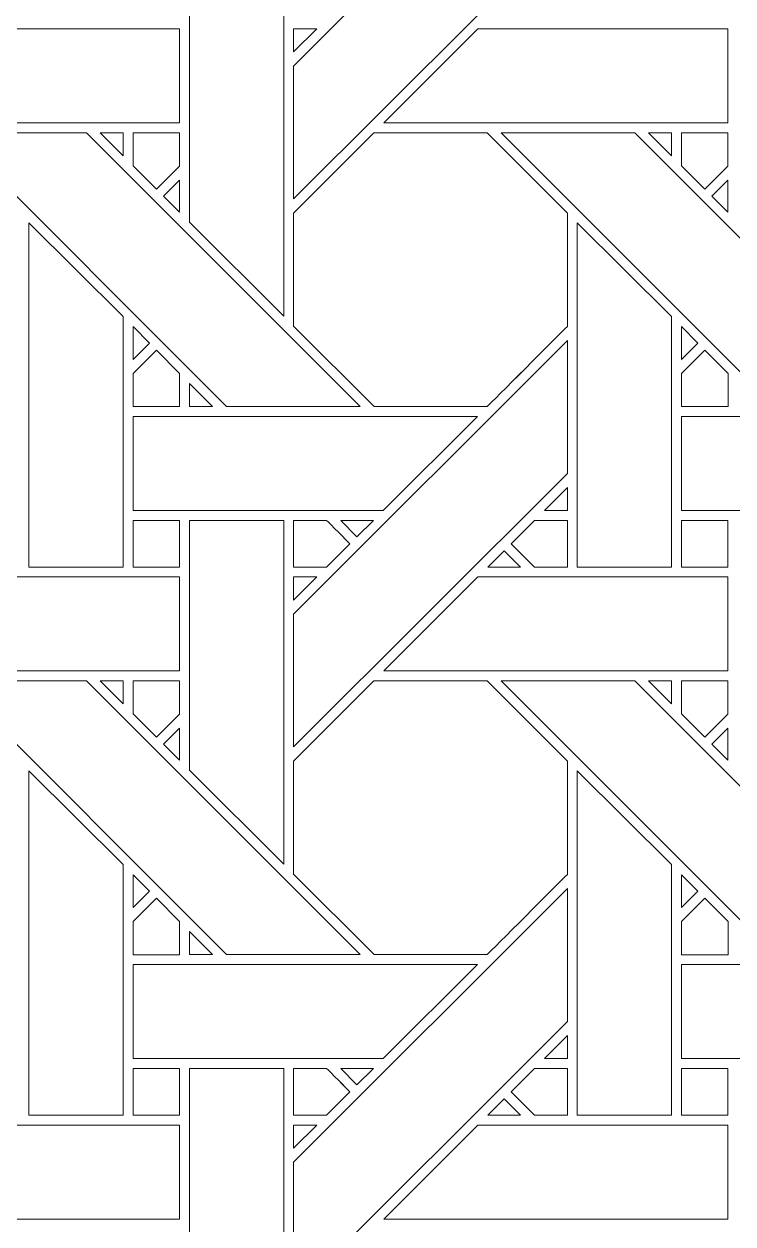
# Model space of a CAD drawing. Header units: inches. Extents: x 3.4 to 21.4, y 4.6 to 13.6.
# Drawn here: x 14.526 to 15.752, y 9.34 to 11.417 of the extents above; entities that cross this region are included whole.
import ezdxf

# ---------------------------------------------------------------- set-up
doc = ezdxf.new("R2010")
doc.units = ezdxf.units.IN
doc.header["$MEASUREMENT"] = 0
doc.layers.add('Design', color=7, linetype='Continuous', lineweight=0)

msp = doc.modelspace()

# ---------------------------------------------------------------- linework, layer by layer
at = {"layer": 'Design'}
for points, knots in [([(3.3829, 13.5948), (3.3829, 13.5948), (3.3829, 4.5948), (3.3829, 4.5948), (3.3829, 4.5948), (21.3829, 4.5948), (21.3829, 4.5948), (21.3829, 4.5948), (21.3829, 13.5948), (21.3829, 13.5948), (21.3829, 13.5948), (3.3829, 13.5948), (3.3829, 13.5948)], [0, 0, 0, 0, 1, 1, 1, 2, 2, 2, 3, 3, 3, 4, 4, 4, 4]), ([(3.8379, 13.1448), (3.8379, 13.1448), (3.8379, 5.0448), (3.8379, 5.0448), (3.8379, 5.0448), (20.9329, 5.0448), (20.9329, 5.0448), (20.9329, 5.0448), (20.9329, 13.1448), (20.9329, 13.1448), (20.9329, 13.1448), (3.8379, 13.1448), (3.8379, 13.1448)], [0, 0, 0, 0, 1, 1, 1, 2, 2, 2, 3, 3, 3, 4, 4, 4, 4]), ([(15.4659, 11.5878), (15.4659, 11.5878), (14.9922, 11.1142), (14.9922, 11.1142), (14.9922, 11.1142), (14.9922, 11.3443), (14.9922, 11.3443), (14.9922, 11.3443), (15.4659, 11.8179), (15.4659, 11.8179), (15.4659, 11.8179), (15.4659, 11.5878), (15.4659, 11.5878)], [0, 0, 0, 0, 1, 1, 1, 2, 2, 2, 3, 3, 3, 4, 4, 4, 4]), ([(14.8122, 11.0742), (14.8122, 11.0742), (14.8122, 11.5064), (14.8122, 11.5064), (14.8122, 11.5064), (14.9751, 11.5064), (14.9751, 11.5064), (14.9751, 11.5064), (14.9751, 10.9113), (14.9751, 10.9113), (14.9751, 10.9113), (14.8122, 11.0742), (14.8122, 11.0742)], [0, 0, 0, 0, 1, 1, 1, 2, 2, 2, 3, 3, 3, 4, 4, 4, 4]), ([(14.7946, 11.4085), (14.7946, 11.4085), (14.7946, 11.2457), (14.7946, 11.2457), (14.7946, 11.2457), (14.1993, 11.2457), (14.1993, 11.2457), (14.1993, 11.2457), (14.3622, 11.4085), (14.3622, 11.4085), (14.3622, 11.4085), (14.7946, 11.4085), (14.7946, 11.4085)], [0, 0, 0, 0, 1, 1, 1, 2, 2, 2, 3, 3, 3, 4, 4, 4, 4]), ([(15.0321, 11.4085), (15.0321, 11.4085), (14.9922, 11.3687), (14.9922, 11.3687), (14.9922, 11.3687), (14.9922, 11.4085), (14.9922, 11.4085), (14.9922, 11.4085), (15.0321, 11.4085), (15.0321, 11.4085)], [0, 0, 0, 0, 1, 1, 1, 2, 2, 2, 3, 3, 3, 3]), ([(15.7434, 11.4085), (15.7434, 11.4085), (15.7434, 11.2457), (15.7434, 11.2457), (15.7434, 11.2457), (15.1481, 11.2457), (15.1481, 11.2457), (15.1481, 11.2457), (15.3109, 11.4085), (15.3109, 11.4085), (15.3109, 11.4085), (15.7434, 11.4085), (15.7434, 11.4085)], [0, 0, 0, 0, 1, 1, 1, 2, 2, 2, 3, 3, 3, 4, 4, 4, 4]), ([(15.1072, 10.7549), (15.1072, 10.7549), (14.8762, 10.7549), (14.8762, 10.7549), (14.8762, 10.7549), (14.4026, 11.2285), (14.4026, 11.2285), (14.4026, 11.2285), (14.6336, 11.2285), (14.6336, 11.2285), (14.6336, 11.2285), (15.1072, 10.7549), (15.1072, 10.7549)], [0, 0, 0, 0, 1, 1, 1, 2, 2, 2, 3, 3, 3, 4, 4, 4, 4]), ([(14.6577, 11.2285), (14.6577, 11.2285), (14.6972, 11.2285), (14.6972, 11.2285), (14.6972, 11.2285), (14.6972, 11.1887), (14.6972, 11.1887), (14.6972, 11.1887), (14.6577, 11.2285), (14.6577, 11.2285)], [0, 0, 0, 0, 1, 1, 1, 2, 2, 2, 3, 3, 3, 3]), ([(14.7946, 11.2286), (14.7946, 11.2286), (14.7946, 11.171), (14.7946, 11.171), (14.7946, 11.171), (14.7547, 11.131), (14.7547, 11.131), (14.7547, 11.131), (14.7144, 11.1714), (14.7144, 11.1714), (14.7144, 11.1714), (14.7144, 11.2286), (14.7144, 11.2286), (14.7144, 11.2286), (14.7946, 11.2286), (14.7946, 11.2286)], [0, 0, 0, 0, 1, 1, 1, 2, 2, 2, 3, 3, 3, 4, 4, 4, 5, 5, 5, 5]), ([(14.7547, 11.131), (14.7547, 11.131), (14.7144, 11.1714), (14.7144, 11.1714), (14.7144, 11.1714), (14.7144, 11.2286), (14.7144, 11.2286), (14.7144, 11.2286), (14.7946, 11.2286), (14.7946, 11.2286), (14.7946, 11.2286), (14.7946, 11.171), (14.7946, 11.171), (14.7946, 11.171), (14.7547, 11.131), (14.7547, 11.131)], [0, 0, 0, 0, 1, 1, 1, 2, 2, 2, 3, 3, 3, 4, 4, 4, 5, 5, 5, 5]), ([(15.1309, 11.2285), (15.1309, 11.2285), (15.3271, 11.2285), (15.3271, 11.2285), (15.3271, 11.2285), (15.4659, 11.0898), (15.4659, 11.0898), (15.4659, 11.0898), (15.4659, 10.8936), (15.4659, 10.8936), (15.4481, 10.8757), (15.3362, 10.7639), (15.3272, 10.7549), (15.3272, 10.7549), (15.1315, 10.7549), (15.1315, 10.7549), (15.1315, 10.7549), (14.9922, 10.8942), (14.9922, 10.8942), (14.9922, 10.8942), (14.9922, 11.0898), (14.9922, 11.0898), (14.9922, 11.0898), (15.1309, 11.2285), (15.1309, 11.2285)], [0, 0, 0, 0, 1, 1, 1, 2, 2, 2, 3, 3, 3, 4, 4, 4, 5, 5, 5, 6, 6, 6, 7, 7, 7, 8, 8, 8, 8]), ([(15.4659, 11.0898), (15.4659, 11.0898), (15.4659, 10.8936), (15.4659, 10.8936), (15.448, 10.8756), (15.3361, 10.7639), (15.3272, 10.7549), (15.3272, 10.7549), (15.1315, 10.7549), (15.1315, 10.7549), (15.1315, 10.7549), (14.9922, 10.8942), (14.9922, 10.8942), (14.9922, 10.8942), (14.9922, 11.0898), (14.9922, 11.0898), (14.9922, 11.0898), (15.1309, 11.2285), (15.1309, 11.2285), (15.1309, 11.2285), (15.3271, 11.2285), (15.3271, 11.2285), (15.3271, 11.2285), (15.4659, 11.0898), (15.4659, 11.0898)], [0, 0, 0, 0, 1, 1, 1, 2, 2, 2, 3, 3, 3, 4, 4, 4, 5, 5, 5, 6, 6, 6, 7, 7, 7, 8, 8, 8, 8]), ([(16.056, 10.7549), (16.056, 10.7549), (15.8249, 10.7549), (15.8249, 10.7549), (15.8249, 10.7549), (15.3514, 11.2285), (15.3514, 11.2285), (15.3514, 11.2285), (15.5823, 11.2285), (15.5823, 11.2285), (15.5823, 11.2285), (16.056, 10.7549), (16.056, 10.7549)], [0, 0, 0, 0, 1, 1, 1, 2, 2, 2, 3, 3, 3, 4, 4, 4, 4]), ([(15.6064, 11.2285), (15.6064, 11.2285), (15.6459, 11.2285), (15.6459, 11.2285), (15.6459, 11.2285), (15.6459, 11.1887), (15.6459, 11.1887), (15.6459, 11.1887), (15.6064, 11.2285), (15.6064, 11.2285)], [0, 0, 0, 0, 1, 1, 1, 2, 2, 2, 3, 3, 3, 3]), ([(15.7434, 11.2286), (15.7434, 11.2286), (15.7434, 11.171), (15.7434, 11.171), (15.7434, 11.171), (15.7034, 11.131), (15.7034, 11.131), (15.7034, 11.131), (15.6631, 11.1714), (15.6631, 11.1714), (15.6631, 11.1714), (15.6631, 11.2286), (15.6631, 11.2286), (15.6631, 11.2286), (15.7434, 11.2286), (15.7434, 11.2286)], [0, 0, 0, 0, 1, 1, 1, 2, 2, 2, 3, 3, 3, 4, 4, 4, 5, 5, 5, 5]), ([(15.7034, 11.131), (15.7034, 11.131), (15.6631, 11.1714), (15.6631, 11.1714), (15.6631, 11.1714), (15.6631, 11.2286), (15.6631, 11.2286), (15.6631, 11.2286), (15.7434, 11.2286), (15.7434, 11.2286), (15.7434, 11.2286), (15.7434, 11.171), (15.7434, 11.171), (15.7434, 11.171), (15.7034, 11.131), (15.7034, 11.131)], [0, 0, 0, 0, 1, 1, 1, 2, 2, 2, 3, 3, 3, 4, 4, 4, 5, 5, 5, 5]), ([(14.7946, 11.1467), (14.7946, 11.1467), (14.7946, 11.0915), (14.7946, 11.0915), (14.7946, 11.0915), (14.7669, 11.1189), (14.7669, 11.1189), (14.7669, 11.1189), (14.7946, 11.1467), (14.7946, 11.1467)], [0, 0, 0, 0, 1, 1, 1, 2, 2, 2, 3, 3, 3, 3]), ([(15.7434, 11.1467), (15.7434, 11.1467), (15.7434, 11.0915), (15.7434, 11.0915), (15.7434, 11.0915), (15.7156, 11.1189), (15.7156, 11.1189), (15.7156, 11.1189), (15.7434, 11.1467), (15.7434, 11.1467)], [0, 0, 0, 0, 1, 1, 1, 2, 2, 2, 3, 3, 3, 3]), ([(14.5343, 10.4769), (14.5343, 10.4769), (14.5343, 11.0727), (14.5343, 11.0727), (14.5343, 11.0727), (14.6971, 10.9106), (14.6971, 10.9106), (14.6971, 10.9106), (14.6971, 10.4769), (14.6971, 10.4769), (14.6971, 10.4769), (14.5343, 10.4769), (14.5343, 10.4769)], [0, 0, 0, 0, 1, 1, 1, 2, 2, 2, 3, 3, 3, 4, 4, 4, 4]), ([(15.483, 10.4769), (15.483, 10.4769), (15.483, 11.0727), (15.483, 11.0727), (15.483, 11.0727), (15.6458, 10.9106), (15.6458, 10.9106), (15.6458, 10.9106), (15.6458, 10.4769), (15.6458, 10.4769), (15.6458, 10.4769), (15.483, 10.4769), (15.483, 10.4769)], [0, 0, 0, 0, 1, 1, 1, 2, 2, 2, 3, 3, 3, 4, 4, 4, 4]), ([(14.7144, 10.8363), (14.7144, 10.8363), (14.7144, 10.8931), (14.7144, 10.8931), (14.7144, 10.8931), (14.7426, 10.8645), (14.7426, 10.8645), (14.7426, 10.8645), (14.7144, 10.8363), (14.7144, 10.8363)], [0, 0, 0, 0, 1, 1, 1, 2, 2, 2, 3, 3, 3, 3]), ([(15.6631, 10.8363), (15.6631, 10.8363), (15.6631, 10.8931), (15.6631, 10.8931), (15.6631, 10.8931), (15.6913, 10.8645), (15.6913, 10.8645), (15.6913, 10.8645), (15.6631, 10.8363), (15.6631, 10.8363)], [0, 0, 0, 0, 1, 1, 1, 2, 2, 2, 3, 3, 3, 3]), ([(15.4659, 10.6391), (15.4659, 10.6391), (14.9922, 10.1655), (14.9922, 10.1655), (14.9922, 10.1655), (14.9922, 10.3956), (14.9922, 10.3956), (14.9922, 10.3956), (15.4659, 10.8692), (15.4659, 10.8692), (15.4659, 10.8692), (15.4659, 10.6391), (15.4659, 10.6391)], [0, 0, 0, 0, 1, 1, 1, 2, 2, 2, 3, 3, 3, 4, 4, 4, 4]), ([(14.7144, 10.7547), (14.7144, 10.7547), (14.7144, 10.812), (14.7144, 10.812), (14.7144, 10.812), (14.7547, 10.8523), (14.7547, 10.8523), (14.7547, 10.8523), (14.795, 10.812), (14.795, 10.812), (14.795, 10.812), (14.795, 10.7547), (14.795, 10.7547), (14.795, 10.7547), (14.7144, 10.7547), (14.7144, 10.7547)], [0, 0, 0, 0, 1, 1, 1, 2, 2, 2, 3, 3, 3, 4, 4, 4, 5, 5, 5, 5]), ([(14.7547, 10.8523), (14.7547, 10.8523), (14.795, 10.812), (14.795, 10.812), (14.795, 10.812), (14.795, 10.7547), (14.795, 10.7547), (14.795, 10.7547), (14.7144, 10.7547), (14.7144, 10.7547), (14.7144, 10.7547), (14.7144, 10.812), (14.7144, 10.812), (14.7144, 10.812), (14.7547, 10.8523), (14.7547, 10.8523)], [0, 0, 0, 0, 1, 1, 1, 2, 2, 2, 3, 3, 3, 4, 4, 4, 5, 5, 5, 5]), ([(15.6631, 10.7547), (15.6631, 10.7547), (15.6631, 10.812), (15.6631, 10.812), (15.6631, 10.812), (15.7034, 10.8523), (15.7034, 10.8523), (15.7034, 10.8523), (15.7438, 10.812), (15.7438, 10.812), (15.7438, 10.812), (15.7438, 10.7547), (15.7438, 10.7547), (15.7438, 10.7547), (15.6631, 10.7547), (15.6631, 10.7547)], [0, 0, 0, 0, 1, 1, 1, 2, 2, 2, 3, 3, 3, 4, 4, 4, 5, 5, 5, 5]), ([(15.7034, 10.8523), (15.7034, 10.8523), (15.7438, 10.812), (15.7438, 10.812), (15.7438, 10.812), (15.7438, 10.7547), (15.7438, 10.7547), (15.7438, 10.7547), (15.6631, 10.7547), (15.6631, 10.7547), (15.6631, 10.7547), (15.6631, 10.812), (15.6631, 10.812), (15.6631, 10.812), (15.7034, 10.8523), (15.7034, 10.8523)], [0, 0, 0, 0, 1, 1, 1, 2, 2, 2, 3, 3, 3, 4, 4, 4, 5, 5, 5, 5]), ([(14.8123, 10.7549), (14.8123, 10.7549), (14.8123, 10.7947), (14.8123, 10.7947), (14.8123, 10.7947), (14.852, 10.7549), (14.852, 10.7549), (14.852, 10.7549), (14.8123, 10.7549), (14.8123, 10.7549)], [0, 0, 0, 0, 1, 1, 1, 2, 2, 2, 3, 3, 3, 3]), ([(15.3101, 10.7376), (15.3101, 10.7376), (15.1473, 10.5749), (15.1473, 10.5749), (15.1473, 10.5749), (14.7144, 10.5749), (14.7144, 10.5749), (14.7144, 10.5749), (14.7144, 10.7376), (14.7144, 10.7376), (14.7144, 10.7376), (15.3101, 10.7376), (15.3101, 10.7376)], [0, 0, 0, 0, 1, 1, 1, 2, 2, 2, 3, 3, 3, 4, 4, 4, 4]), ([(16.2588, 10.7376), (16.2588, 10.7376), (16.0961, 10.5749), (16.0961, 10.5749), (16.0961, 10.5749), (15.6631, 10.5749), (15.6631, 10.5749), (15.6631, 10.5749), (15.6631, 10.7376), (15.6631, 10.7376), (15.6631, 10.7376), (16.2588, 10.7376), (16.2588, 10.7376)], [0, 0, 0, 0, 1, 1, 1, 2, 2, 2, 3, 3, 3, 4, 4, 4, 4]), ([(15.4261, 10.575), (15.4261, 10.575), (15.4659, 10.6147), (15.4659, 10.6147), (15.4659, 10.6147), (15.4659, 10.575), (15.4659, 10.575), (15.4659, 10.575), (15.4261, 10.575), (15.4261, 10.575)], [0, 0, 0, 0, 1, 1, 1, 2, 2, 2, 3, 3, 3, 3]), ([(14.7946, 10.4769), (14.7946, 10.4769), (14.7144, 10.4769), (14.7144, 10.4769), (14.7144, 10.4769), (14.7144, 10.5577), (14.7144, 10.5577), (14.7144, 10.5577), (14.7946, 10.5577), (14.7946, 10.5577), (14.7946, 10.5577), (14.7946, 10.4769), (14.7946, 10.4769)], [0, 0, 0, 0, 1, 1, 1, 2, 2, 2, 3, 3, 3, 4, 4, 4, 4]), ([(14.7144, 10.4769), (14.7144, 10.4769), (14.7144, 10.5577), (14.7144, 10.5577), (14.7144, 10.5577), (14.7946, 10.5577), (14.7946, 10.5577), (14.7946, 10.5577), (14.7946, 10.4769), (14.7946, 10.4769), (14.7946, 10.4769), (14.7144, 10.4769), (14.7144, 10.4769)], [0, 0, 0, 0, 1, 1, 1, 2, 2, 2, 3, 3, 3, 4, 4, 4, 4]), ([(14.8122, 10.1255), (14.8122, 10.1255), (14.8122, 10.5577), (14.8122, 10.5577), (14.8122, 10.5577), (14.9751, 10.5577), (14.9751, 10.5577), (14.9751, 10.5577), (14.9751, 9.9626), (14.9751, 9.9626), (14.9751, 9.9626), (14.8122, 10.1255), (14.8122, 10.1255)], [0, 0, 0, 0, 1, 1, 1, 2, 2, 2, 3, 3, 3, 4, 4, 4, 4]), ([(15.0493, 10.5577), (15.0544, 10.5526), (15.0852, 10.5218), (15.0896, 10.5173), (15.0896, 10.5173), (15.0492, 10.4769), (15.0492, 10.4769), (15.0492, 10.4769), (14.9922, 10.4769), (14.9922, 10.4769), (14.9922, 10.4769), (14.9922, 10.5577), (14.9922, 10.5577), (14.9922, 10.5577), (15.0493, 10.5577), (15.0493, 10.5577)], [0, 0, 0, 0, 1, 1, 1, 2, 2, 2, 3, 3, 3, 4, 4, 4, 5, 5, 5, 5]), ([(15.0896, 10.5173), (15.0896, 10.5173), (15.0492, 10.4769), (15.0492, 10.4769), (15.0492, 10.4769), (14.9922, 10.4769), (14.9922, 10.4769), (14.9922, 10.4769), (14.9922, 10.5577), (14.9922, 10.5577), (14.9922, 10.5577), (15.0493, 10.5577), (15.0493, 10.5577), (15.0543, 10.5527), (15.0851, 10.5219), (15.0896, 10.5173)], [0, 0, 0, 0, 1, 1, 1, 2, 2, 2, 3, 3, 3, 4, 4, 4, 5, 5, 5, 5]), ([(15.0736, 10.5577), (15.0736, 10.5577), (15.1301, 10.5577), (15.1301, 10.5577), (15.1301, 10.5577), (15.1018, 10.5295), (15.1018, 10.5295), (15.1018, 10.5295), (15.0736, 10.5577), (15.0736, 10.5577)], [0, 0, 0, 0, 1, 1, 1, 2, 2, 2, 3, 3, 3, 3]), ([(15.4659, 10.5577), (15.4659, 10.5577), (15.4659, 10.4769), (15.4659, 10.4769), (15.4659, 10.4769), (15.4088, 10.4769), (15.4088, 10.4769), (15.4088, 10.4769), (15.3684, 10.5173), (15.3684, 10.5173), (15.3684, 10.5173), (15.4089, 10.5577), (15.4089, 10.5577), (15.4089, 10.5577), (15.4659, 10.5577), (15.4659, 10.5577)], [0, 0, 0, 0, 1, 1, 1, 2, 2, 2, 3, 3, 3, 4, 4, 4, 5, 5, 5, 5]), ([(15.4659, 10.4769), (15.4659, 10.4769), (15.4088, 10.4769), (15.4088, 10.4769), (15.4088, 10.4769), (15.3684, 10.5173), (15.3684, 10.5173), (15.3684, 10.5173), (15.4089, 10.5577), (15.4089, 10.5577), (15.4089, 10.5577), (15.4659, 10.5577), (15.4659, 10.5577), (15.4659, 10.5577), (15.4659, 10.4769), (15.4659, 10.4769)], [0, 0, 0, 0, 1, 1, 1, 2, 2, 2, 3, 3, 3, 4, 4, 4, 5, 5, 5, 5]), ([(15.7434, 10.4769), (15.7434, 10.4769), (15.6631, 10.4769), (15.6631, 10.4769), (15.6631, 10.4769), (15.6631, 10.5577), (15.6631, 10.5577), (15.6631, 10.5577), (15.7434, 10.5577), (15.7434, 10.5577), (15.7434, 10.5577), (15.7434, 10.4769), (15.7434, 10.4769)], [0, 0, 0, 0, 1, 1, 1, 2, 2, 2, 3, 3, 3, 4, 4, 4, 4]), ([(15.6631, 10.4769), (15.6631, 10.4769), (15.6631, 10.5577), (15.6631, 10.5577), (15.6631, 10.5577), (15.7434, 10.5577), (15.7434, 10.5577), (15.7434, 10.5577), (15.7434, 10.4769), (15.7434, 10.4769), (15.7434, 10.4769), (15.6631, 10.4769), (15.6631, 10.4769)], [0, 0, 0, 0, 1, 1, 1, 2, 2, 2, 3, 3, 3, 4, 4, 4, 4]), ([(15.3281, 10.4769), (15.3281, 10.4769), (15.3563, 10.5052), (15.3563, 10.5052), (15.3563, 10.5052), (15.3846, 10.4769), (15.3846, 10.4769), (15.3846, 10.4769), (15.3281, 10.4769), (15.3281, 10.4769)], [0, 0, 0, 0, 1, 1, 1, 2, 2, 2, 3, 3, 3, 3]), ([(14.7946, 10.4598), (14.7946, 10.4598), (14.7946, 10.297), (14.7946, 10.297), (14.7946, 10.297), (14.1993, 10.297), (14.1993, 10.297), (14.1993, 10.297), (14.3622, 10.4598), (14.3622, 10.4598), (14.3622, 10.4598), (14.7946, 10.4598), (14.7946, 10.4598)], [0, 0, 0, 0, 1, 1, 1, 2, 2, 2, 3, 3, 3, 4, 4, 4, 4]), ([(15.0321, 10.4598), (15.0321, 10.4598), (14.9922, 10.4199), (14.9922, 10.4199), (14.9922, 10.4199), (14.9922, 10.4598), (14.9922, 10.4598), (14.9922, 10.4598), (15.0321, 10.4598), (15.0321, 10.4598)], [0, 0, 0, 0, 1, 1, 1, 2, 2, 2, 3, 3, 3, 3]), ([(15.7434, 10.4598), (15.7434, 10.4598), (15.7434, 10.297), (15.7434, 10.297), (15.7434, 10.297), (15.1481, 10.297), (15.1481, 10.297), (15.1481, 10.297), (15.3109, 10.4598), (15.3109, 10.4598), (15.3109, 10.4598), (15.7434, 10.4598), (15.7434, 10.4598)], [0, 0, 0, 0, 1, 1, 1, 2, 2, 2, 3, 3, 3, 4, 4, 4, 4]), ([(15.1072, 9.8062), (15.1072, 9.8062), (14.8762, 9.8062), (14.8762, 9.8062), (14.8762, 9.8062), (14.4026, 10.2798), (14.4026, 10.2798), (14.4026, 10.2798), (14.6336, 10.2798), (14.6336, 10.2798), (14.6336, 10.2798), (15.1072, 9.8062), (15.1072, 9.8062)], [0, 0, 0, 0, 1, 1, 1, 2, 2, 2, 3, 3, 3, 4, 4, 4, 4]), ([(14.6577, 10.2798), (14.6577, 10.2798), (14.6972, 10.2798), (14.6972, 10.2798), (14.6972, 10.2798), (14.6972, 10.24), (14.6972, 10.24), (14.6972, 10.24), (14.6577, 10.2798), (14.6577, 10.2798)], [0, 0, 0, 0, 1, 1, 1, 2, 2, 2, 3, 3, 3, 3]), ([(14.7946, 10.2798), (14.7946, 10.2798), (14.7946, 10.2222), (14.7946, 10.2222), (14.7946, 10.2222), (14.7547, 10.1823), (14.7547, 10.1823), (14.7547, 10.1823), (14.7144, 10.2226), (14.7144, 10.2226), (14.7144, 10.2226), (14.7144, 10.2798), (14.7144, 10.2798), (14.7144, 10.2798), (14.7946, 10.2798), (14.7946, 10.2798)], [0, 0, 0, 0, 1, 1, 1, 2, 2, 2, 3, 3, 3, 4, 4, 4, 5, 5, 5, 5]), ([(14.7547, 10.1823), (14.7547, 10.1823), (14.7144, 10.2226), (14.7144, 10.2226), (14.7144, 10.2226), (14.7144, 10.2798), (14.7144, 10.2798), (14.7144, 10.2798), (14.7946, 10.2798), (14.7946, 10.2798), (14.7946, 10.2798), (14.7946, 10.2222), (14.7946, 10.2222), (14.7946, 10.2222), (14.7547, 10.1823), (14.7547, 10.1823)], [0, 0, 0, 0, 1, 1, 1, 2, 2, 2, 3, 3, 3, 4, 4, 4, 5, 5, 5, 5]), ([(15.1309, 10.2798), (15.1309, 10.2798), (15.3271, 10.2798), (15.3271, 10.2798), (15.3271, 10.2798), (15.4659, 10.1411), (15.4659, 10.1411), (15.4659, 10.1411), (15.4659, 9.9449), (15.4659, 9.9449), (15.4481, 9.9269), (15.3362, 9.8152), (15.3272, 9.8062), (15.3272, 9.8062), (15.1315, 9.8062), (15.1315, 9.8062), (15.1315, 9.8062), (14.9922, 9.9454), (14.9922, 9.9454), (14.9922, 9.9454), (14.9922, 10.1411), (14.9922, 10.1411), (14.9922, 10.1411), (15.1309, 10.2798), (15.1309, 10.2798)], [0, 0, 0, 0, 1, 1, 1, 2, 2, 2, 3, 3, 3, 4, 4, 4, 5, 5, 5, 6, 6, 6, 7, 7, 7, 8, 8, 8, 8]), ([(15.4659, 10.1411), (15.4659, 10.1411), (15.4659, 9.9449), (15.4659, 9.9449), (15.4481, 9.927), (15.3362, 9.8152), (15.3272, 9.8062), (15.3272, 9.8062), (15.1315, 9.8062), (15.1315, 9.8062), (15.1315, 9.8062), (14.9922, 9.9454), (14.9922, 9.9454), (14.9922, 9.9454), (14.9922, 10.1411), (14.9922, 10.1411), (14.9922, 10.1411), (15.1309, 10.2798), (15.1309, 10.2798), (15.1309, 10.2798), (15.3271, 10.2798), (15.3271, 10.2798), (15.3271, 10.2798), (15.4659, 10.1411), (15.4659, 10.1411)], [0, 0, 0, 0, 1, 1, 1, 2, 2, 2, 3, 3, 3, 4, 4, 4, 5, 5, 5, 6, 6, 6, 7, 7, 7, 8, 8, 8, 8]), ([(16.056, 9.8062), (16.056, 9.8062), (15.8249, 9.8062), (15.8249, 9.8062), (15.8249, 9.8062), (15.3514, 10.2798), (15.3514, 10.2798), (15.3514, 10.2798), (15.5823, 10.2798), (15.5823, 10.2798), (15.5823, 10.2798), (16.056, 9.8062), (16.056, 9.8062)], [0, 0, 0, 0, 1, 1, 1, 2, 2, 2, 3, 3, 3, 4, 4, 4, 4]), ([(15.6064, 10.2798), (15.6064, 10.2798), (15.6459, 10.2798), (15.6459, 10.2798), (15.6459, 10.2798), (15.6459, 10.24), (15.6459, 10.24), (15.6459, 10.24), (15.6064, 10.2798), (15.6064, 10.2798)], [0, 0, 0, 0, 1, 1, 1, 2, 2, 2, 3, 3, 3, 3]), ([(15.7434, 10.2798), (15.7434, 10.2798), (15.7434, 10.2222), (15.7434, 10.2222), (15.7434, 10.2222), (15.7034, 10.1823), (15.7034, 10.1823), (15.7034, 10.1823), (15.6631, 10.2226), (15.6631, 10.2226), (15.6631, 10.2226), (15.6631, 10.2798), (15.6631, 10.2798), (15.6631, 10.2798), (15.7434, 10.2798), (15.7434, 10.2798)], [0, 0, 0, 0, 1, 1, 1, 2, 2, 2, 3, 3, 3, 4, 4, 4, 5, 5, 5, 5]), ([(15.7034, 10.1823), (15.7034, 10.1823), (15.6631, 10.2226), (15.6631, 10.2226), (15.6631, 10.2226), (15.6631, 10.2798), (15.6631, 10.2798), (15.6631, 10.2798), (15.7434, 10.2798), (15.7434, 10.2798), (15.7434, 10.2798), (15.7434, 10.2222), (15.7434, 10.2222), (15.7434, 10.2222), (15.7034, 10.1823), (15.7034, 10.1823)], [0, 0, 0, 0, 1, 1, 1, 2, 2, 2, 3, 3, 3, 4, 4, 4, 5, 5, 5, 5]), ([(14.7946, 10.198), (14.7946, 10.198), (14.7946, 10.1428), (14.7946, 10.1428), (14.7946, 10.1428), (14.7669, 10.1702), (14.7669, 10.1702), (14.7669, 10.1702), (14.7946, 10.198), (14.7946, 10.198)], [0, 0, 0, 0, 1, 1, 1, 2, 2, 2, 3, 3, 3, 3]), ([(15.7434, 10.198), (15.7434, 10.198), (15.7434, 10.1428), (15.7434, 10.1428), (15.7434, 10.1428), (15.7156, 10.1702), (15.7156, 10.1702), (15.7156, 10.1702), (15.7434, 10.198), (15.7434, 10.198)], [0, 0, 0, 0, 1, 1, 1, 2, 2, 2, 3, 3, 3, 3]), ([(14.5343, 9.5282), (14.5343, 9.5282), (14.5343, 10.124), (14.5343, 10.124), (14.5343, 10.124), (14.6971, 9.9619), (14.6971, 9.9619), (14.6971, 9.9619), (14.6971, 9.5282), (14.6971, 9.5282), (14.6971, 9.5282), (14.5343, 9.5282), (14.5343, 9.5282)], [0, 0, 0, 0, 1, 1, 1, 2, 2, 2, 3, 3, 3, 4, 4, 4, 4]), ([(15.483, 9.5282), (15.483, 9.5282), (15.483, 10.124), (15.483, 10.124), (15.483, 10.124), (15.6458, 9.9619), (15.6458, 9.9619), (15.6458, 9.9619), (15.6458, 9.5282), (15.6458, 9.5282), (15.6458, 9.5282), (15.483, 9.5282), (15.483, 9.5282)], [0, 0, 0, 0, 1, 1, 1, 2, 2, 2, 3, 3, 3, 4, 4, 4, 4]), ([(14.7144, 9.8876), (14.7144, 9.8876), (14.7144, 9.9444), (14.7144, 9.9444), (14.7144, 9.9444), (14.7426, 9.9158), (14.7426, 9.9158), (14.7426, 9.9158), (14.7144, 9.8876), (14.7144, 9.8876)], [0, 0, 0, 0, 1, 1, 1, 2, 2, 2, 3, 3, 3, 3]), ([(15.6631, 9.8876), (15.6631, 9.8876), (15.6631, 9.9444), (15.6631, 9.9444), (15.6631, 9.9444), (15.6913, 9.9158), (15.6913, 9.9158), (15.6913, 9.9158), (15.6631, 9.8876), (15.6631, 9.8876)], [0, 0, 0, 0, 1, 1, 1, 2, 2, 2, 3, 3, 3, 3]), ([(15.4659, 9.6904), (15.4659, 9.6904), (14.9922, 9.2167), (14.9922, 9.2167), (14.9922, 9.2167), (14.9922, 9.4468), (14.9922, 9.4468), (14.9922, 9.4468), (15.4659, 9.9204), (15.4659, 9.9204), (15.4659, 9.9204), (15.4659, 9.6904), (15.4659, 9.6904)], [0, 0, 0, 0, 1, 1, 1, 2, 2, 2, 3, 3, 3, 4, 4, 4, 4]), ([(14.7144, 9.8059), (14.7144, 9.8059), (14.7144, 9.8632), (14.7144, 9.8632), (14.7144, 9.8632), (14.7547, 9.9036), (14.7547, 9.9036), (14.7547, 9.9036), (14.795, 9.8632), (14.795, 9.8632), (14.795, 9.8632), (14.795, 9.8059), (14.795, 9.8059), (14.795, 9.8059), (14.7144, 9.8059), (14.7144, 9.8059)], [0, 0, 0, 0, 1, 1, 1, 2, 2, 2, 3, 3, 3, 4, 4, 4, 5, 5, 5, 5]), ([(14.7547, 9.9036), (14.7547, 9.9036), (14.795, 9.8632), (14.795, 9.8632), (14.795, 9.8632), (14.795, 9.8059), (14.795, 9.8059), (14.795, 9.8059), (14.7144, 9.8059), (14.7144, 9.8059), (14.7144, 9.8059), (14.7144, 9.8632), (14.7144, 9.8632), (14.7144, 9.8632), (14.7547, 9.9036), (14.7547, 9.9036)], [0, 0, 0, 0, 1, 1, 1, 2, 2, 2, 3, 3, 3, 4, 4, 4, 5, 5, 5, 5]), ([(15.6631, 9.8059), (15.6631, 9.8059), (15.6631, 9.8632), (15.6631, 9.8632), (15.6631, 9.8632), (15.7034, 9.9036), (15.7034, 9.9036), (15.7034, 9.9036), (15.7438, 9.8632), (15.7438, 9.8632), (15.7438, 9.8632), (15.7438, 9.8059), (15.7438, 9.8059), (15.7438, 9.8059), (15.6631, 9.8059), (15.6631, 9.8059)], [0, 0, 0, 0, 1, 1, 1, 2, 2, 2, 3, 3, 3, 4, 4, 4, 5, 5, 5, 5]), ([(15.7034, 9.9036), (15.7034, 9.9036), (15.7438, 9.8632), (15.7438, 9.8632), (15.7438, 9.8632), (15.7438, 9.8059), (15.7438, 9.8059), (15.7438, 9.8059), (15.6631, 9.8059), (15.6631, 9.8059), (15.6631, 9.8059), (15.6631, 9.8632), (15.6631, 9.8632), (15.6631, 9.8632), (15.7034, 9.9036), (15.7034, 9.9036)], [0, 0, 0, 0, 1, 1, 1, 2, 2, 2, 3, 3, 3, 4, 4, 4, 5, 5, 5, 5]), ([(14.8123, 9.8062), (14.8123, 9.8062), (14.8123, 9.8459), (14.8123, 9.8459), (14.8123, 9.8459), (14.852, 9.8062), (14.852, 9.8062), (14.852, 9.8062), (14.8123, 9.8062), (14.8123, 9.8062)], [0, 0, 0, 0, 1, 1, 1, 2, 2, 2, 3, 3, 3, 3]), ([(15.3101, 9.7889), (15.3101, 9.7889), (15.1473, 9.6262), (15.1473, 9.6262), (15.1473, 9.6262), (14.7144, 9.6262), (14.7144, 9.6262), (14.7144, 9.6262), (14.7144, 9.7889), (14.7144, 9.7889), (14.7144, 9.7889), (15.3101, 9.7889), (15.3101, 9.7889)], [0, 0, 0, 0, 1, 1, 1, 2, 2, 2, 3, 3, 3, 4, 4, 4, 4]), ([(16.2588, 9.7889), (16.2588, 9.7889), (16.0961, 9.6262), (16.0961, 9.6262), (16.0961, 9.6262), (15.6631, 9.6262), (15.6631, 9.6262), (15.6631, 9.6262), (15.6631, 9.7889), (15.6631, 9.7889), (15.6631, 9.7889), (16.2588, 9.7889), (16.2588, 9.7889)], [0, 0, 0, 0, 1, 1, 1, 2, 2, 2, 3, 3, 3, 4, 4, 4, 4]), ([(15.4261, 9.6262), (15.4261, 9.6262), (15.4659, 9.666), (15.4659, 9.666), (15.4659, 9.666), (15.4659, 9.6262), (15.4659, 9.6262), (15.4659, 9.6262), (15.4261, 9.6262), (15.4261, 9.6262)], [0, 0, 0, 0, 1, 1, 1, 2, 2, 2, 3, 3, 3, 3]), ([(14.7946, 9.5282), (14.7946, 9.5282), (14.7144, 9.5282), (14.7144, 9.5282), (14.7144, 9.5282), (14.7144, 9.609), (14.7144, 9.609), (14.7144, 9.609), (14.7946, 9.609), (14.7946, 9.609), (14.7946, 9.609), (14.7946, 9.5282), (14.7946, 9.5282)], [0, 0, 0, 0, 1, 1, 1, 2, 2, 2, 3, 3, 3, 4, 4, 4, 4]), ([(14.7144, 9.5282), (14.7144, 9.5282), (14.7144, 9.609), (14.7144, 9.609), (14.7144, 9.609), (14.7946, 9.609), (14.7946, 9.609), (14.7946, 9.609), (14.7946, 9.5282), (14.7946, 9.5282), (14.7946, 9.5282), (14.7144, 9.5282), (14.7144, 9.5282)], [0, 0, 0, 0, 1, 1, 1, 2, 2, 2, 3, 3, 3, 4, 4, 4, 4]), ([(14.8122, 9.1768), (14.8122, 9.1768), (14.8122, 9.609), (14.8122, 9.609), (14.8122, 9.609), (14.9751, 9.609), (14.9751, 9.609), (14.9751, 9.609), (14.9751, 9.0138), (14.9751, 9.0138), (14.9751, 9.0138), (14.8122, 9.1768), (14.8122, 9.1768)], [0, 0, 0, 0, 1, 1, 1, 2, 2, 2, 3, 3, 3, 4, 4, 4, 4]), ([(15.0493, 9.609), (15.0544, 9.6038), (15.0852, 9.573), (15.0896, 9.5686), (15.0896, 9.5686), (15.0492, 9.5282), (15.0492, 9.5282), (15.0492, 9.5282), (14.9922, 9.5282), (14.9922, 9.5282), (14.9922, 9.5282), (14.9922, 9.609), (14.9922, 9.609), (14.9922, 9.609), (15.0493, 9.609), (15.0493, 9.609)], [0, 0, 0, 0, 1, 1, 1, 2, 2, 2, 3, 3, 3, 4, 4, 4, 5, 5, 5, 5]), ([(15.0896, 9.5686), (15.0896, 9.5686), (15.0492, 9.5282), (15.0492, 9.5282), (15.0492, 9.5282), (14.9922, 9.5282), (14.9922, 9.5282), (14.9922, 9.5282), (14.9922, 9.609), (14.9922, 9.609), (14.9922, 9.609), (15.0493, 9.609), (15.0493, 9.609), (15.0543, 9.604), (15.0851, 9.5732), (15.0896, 9.5686)], [0, 0, 0, 0, 1, 1, 1, 2, 2, 2, 3, 3, 3, 4, 4, 4, 5, 5, 5, 5]), ([(15.0736, 9.609), (15.0736, 9.609), (15.1301, 9.609), (15.1301, 9.609), (15.1301, 9.609), (15.1018, 9.5808), (15.1018, 9.5808), (15.1018, 9.5808), (15.0736, 9.609), (15.0736, 9.609)], [0, 0, 0, 0, 1, 1, 1, 2, 2, 2, 3, 3, 3, 3]), ([(15.4659, 9.609), (15.4659, 9.609), (15.4659, 9.5282), (15.4659, 9.5282), (15.4659, 9.5282), (15.4088, 9.5282), (15.4088, 9.5282), (15.4088, 9.5282), (15.3684, 9.5686), (15.3684, 9.5686), (15.3684, 9.5686), (15.4089, 9.609), (15.4089, 9.609), (15.4089, 9.609), (15.4659, 9.609), (15.4659, 9.609)], [0, 0, 0, 0, 1, 1, 1, 2, 2, 2, 3, 3, 3, 4, 4, 4, 5, 5, 5, 5]), ([(15.4659, 9.5282), (15.4659, 9.5282), (15.4088, 9.5282), (15.4088, 9.5282), (15.4088, 9.5282), (15.3684, 9.5686), (15.3684, 9.5686), (15.3684, 9.5686), (15.4089, 9.609), (15.4089, 9.609), (15.4089, 9.609), (15.4659, 9.609), (15.4659, 9.609), (15.4659, 9.609), (15.4659, 9.5282), (15.4659, 9.5282)], [0, 0, 0, 0, 1, 1, 1, 2, 2, 2, 3, 3, 3, 4, 4, 4, 5, 5, 5, 5]), ([(15.7434, 9.5282), (15.7434, 9.5282), (15.6631, 9.5282), (15.6631, 9.5282), (15.6631, 9.5282), (15.6631, 9.609), (15.6631, 9.609), (15.6631, 9.609), (15.7434, 9.609), (15.7434, 9.609), (15.7434, 9.609), (15.7434, 9.5282), (15.7434, 9.5282)], [0, 0, 0, 0, 1, 1, 1, 2, 2, 2, 3, 3, 3, 4, 4, 4, 4]), ([(15.6631, 9.5282), (15.6631, 9.5282), (15.6631, 9.609), (15.6631, 9.609), (15.6631, 9.609), (15.7434, 9.609), (15.7434, 9.609), (15.7434, 9.609), (15.7434, 9.5282), (15.7434, 9.5282), (15.7434, 9.5282), (15.6631, 9.5282), (15.6631, 9.5282)], [0, 0, 0, 0, 1, 1, 1, 2, 2, 2, 3, 3, 3, 4, 4, 4, 4]), ([(15.3281, 9.5282), (15.3281, 9.5282), (15.3563, 9.5564), (15.3563, 9.5564), (15.3563, 9.5564), (15.3845, 9.5282), (15.3845, 9.5282), (15.3845, 9.5282), (15.3281, 9.5282), (15.3281, 9.5282)], [0, 0, 0, 0, 1, 1, 1, 2, 2, 2, 3, 3, 3, 3]), ([(14.7946, 9.511), (14.7946, 9.511), (14.7946, 9.3482), (14.7946, 9.3482), (14.7946, 9.3482), (14.1993, 9.3482), (14.1993, 9.3482), (14.1993, 9.3482), (14.3622, 9.511), (14.3622, 9.511), (14.3622, 9.511), (14.7946, 9.511), (14.7946, 9.511)], [0, 0, 0, 0, 1, 1, 1, 2, 2, 2, 3, 3, 3, 4, 4, 4, 4]), ([(15.0321, 9.511), (15.0321, 9.511), (14.9922, 9.4712), (14.9922, 9.4712), (14.9922, 9.4712), (14.9922, 9.511), (14.9922, 9.511), (14.9922, 9.511), (15.0321, 9.511), (15.0321, 9.511)], [0, 0, 0, 0, 1, 1, 1, 2, 2, 2, 3, 3, 3, 3]), ([(15.7434, 9.511), (15.7434, 9.511), (15.7434, 9.3482), (15.7434, 9.3482), (15.7434, 9.3482), (15.1481, 9.3482), (15.1481, 9.3482), (15.1481, 9.3482), (15.3109, 9.511), (15.3109, 9.511), (15.3109, 9.511), (15.7434, 9.511), (15.7434, 9.511)], [0, 0, 0, 0, 1, 1, 1, 2, 2, 2, 3, 3, 3, 4, 4, 4, 4])]:
    msp.add_open_spline(points, degree=3, knots=knots, dxfattribs=at)

doc.saveas('drawing.dxf')
